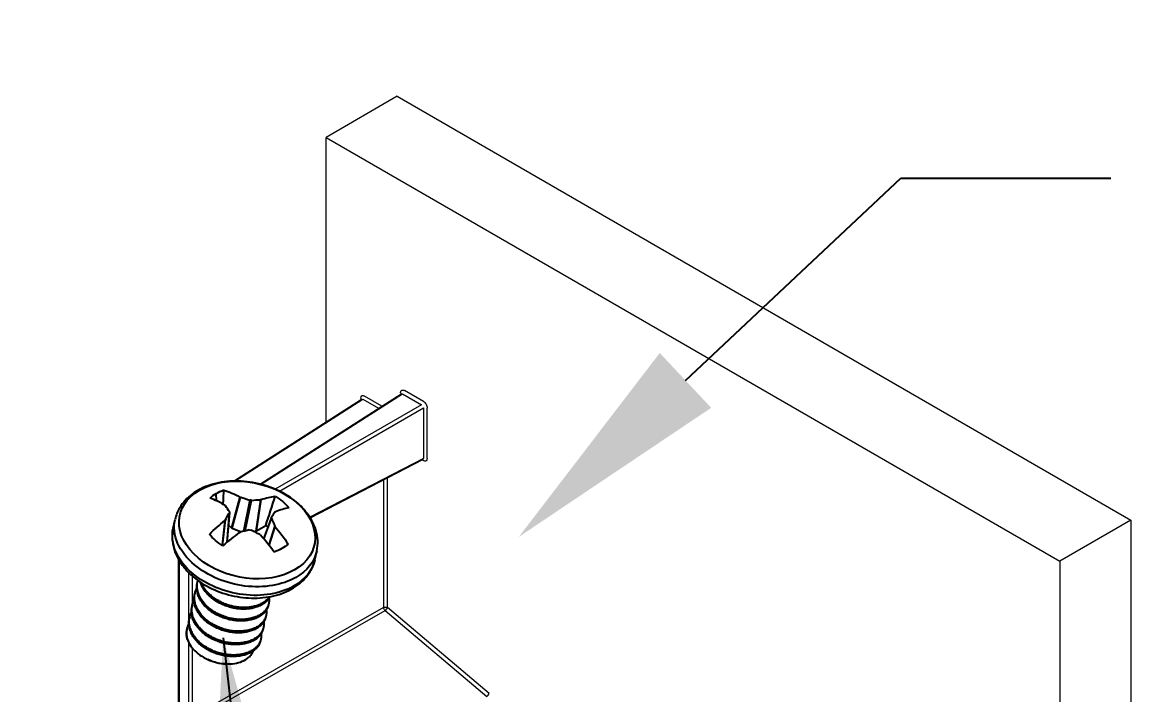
# Model space of a CAD drawing. Extents: x -0.5 to 12.5, y -8.2 to 0.
# Drawn here: x 5.267 to 7.356, y -2.609 to -1.368 of the extents above; entities that cross this region are included whole.
import ezdxf
from ezdxf import colors
from ezdxf.entities.mleader import LeaderData, LeaderLine
from ezdxf.math import Vec2, Vec3

# ---------------------------------------------------------------- set-up
doc = ezdxf.new("R2010")
doc.units = 0
doc.header["$LTSCALE"] = 0.5
doc.header["$MEASUREMENT"] = 0
doc.layers.get('0').update_dxf_attribs({"color": 255, "linetype": 'CONTINUOUS'})
for name, color, linetype in [('End Cap', 92, 'CONTINUOUS'), ('FAB DWG', 221, 'CONTINUOUS'), ('Hardware', 242, 'CONTINUOUS')]:
    doc.layers.add(name, color=color, linetype=linetype)
doc.styles.add('LSAD_Standard', font='arial.ttf')
doc.styles.add('ROM2', font='romans.shx', dxfattribs={"width": 0.85, "height": 1.5})
doc.dimstyles.new('LAYOUT_OVERALL-2020', dxfattribs={"dimtxt": 1.5, "dimasz": 1.5, "dimexe": 0.125, "dimexo": 0.125, "dimgap": 0.06, "dimtad": 0, "dimtih": 1, "dimtoh": 1, "dimdec": 4, "dimzin": 7, "dimdsep": 46, "dimlunit": 4, "dimtxsty": 'ROM2', "dimblk1": 'OPEN90', "dimcen": 0, "dimclrd": 256, "dimclre": 256, "dimclrt": 6, "dimadec": 0, "dimazin": 2, "dimtp": 0.1, "dimtm": 0.1, "dimtfac": 0.71, "dimtdec": 4, "dimtofl": 0, "dimtmove": 0, "dimatfit": 3, "dimfxl": 1, "dimfrac": 2, "dimtolj": 1, "dimtzin": 7, "dimlwd": -1, "dimlwe": -1, "dimarcsym": 1})

# ---------------------------------------------------------------- blocks, each defined once
blk = doc.blocks.new('_Open90')
at = {"color": 0, "linetype": 'ByBlock', "lineweight": -2}
for p, q in [((-0.5, 0.5), (0, 0)), ((0, 0), (-1, 0)), ((0, 0), (-0.5, -0.5))]:
    blk.add_line(p, q, dxfattribs=at)

msp = doc.modelspace()

# ---------------------------------------------------------------- linework, layer by layer
at = {"layer": 'End Cap', "lineweight": 13, "transparency": 16777216, "extrusion": (1.11022e-16, 0.816497, 0.57735)}
for p, q in [((5.9604, -1.5047), (5.8288, -1.5807)), ((5.9604, -1.5047), (7.3185, -2.2888)), ((5.8288, -1.5807), (7.1869, -2.3648)), ((5.8288, -2.107), (5.8288, -1.5807)), ((5.6573, -2.2166), (5.8944, -2.065)), ((5.6603, -2.2165), (5.8969, -2.0652)), ((5.7065, -2.222), (5.968, -2.0548)), ((5.7086, -2.2225), (5.9706, -2.055)), ((5.8933, -2.0633), (5.8933, -2.0657)), ((5.8969, -2.0652), (5.9257, -2.0819)), ((5.9323, -2.0777), (5.9003, -2.0592)), ((5.967, -2.053), (5.967, -2.0555)), ((5.9706, -2.055), (6.0056, -2.0752)), ((6.009, -2.0692), (5.974, -2.049)), ((6.0056, -2.0752), (5.7348, -2.2316)), ((5.7426, -2.2352), (6.0091, -2.0813)), ((6.0091, -2.0813), (6.0091, -2.1745)), ((6.016, -2.1746), (6.016, -2.0814)), ((6.0091, -2.1745), (5.799, -2.2834)), ((5.7999, -2.2847), (6.008, -2.1768)), ((6.0069, -2.1774), (6.009, -2.1786)), ((5.9354, -2.2145), (5.9354, -2.4506)), ((5.9423, -2.4506), (5.9423, -2.2109)), ((7.3185, -2.2888), (7.1869, -2.3648)), ((7.3185, -2.2888), (7.3185, -5.7302)), ((5.556, -2.6348), (5.556, -2.362)), ((5.5575, -2.6369), (5.5575, -2.3644)), ((7.1869, -2.3648), (7.1869, -5.7614)), ((5.5744, -2.3858), (5.5744, -2.4819)), ((5.5814, -2.4463), (5.5814, -2.3922)), ((5.9354, -2.4506), (5.5812, -2.653)), ((5.5841, -2.6584), (5.9381, -2.4561)), ((5.9381, -2.4561), (6.1262, -2.6148)), ((6.1305, -2.6093), (5.9423, -2.4506)), ((5.5744, -2.5146), (5.5744, -2.6512)), ((5.5814, -2.6529), (5.5814, -2.5253))]:
    msp.add_line(p, q, dxfattribs=at)
at = {"layer": 'End Cap', "lineweight": 13, "transparency": 16777216, "extrusion": (2.48922e-16, 3.09781e-16, -1)}
msp.add_ellipse((5.8993, -2.0663), major_axis=(0.00382, -0.00768), ratio=0.611894, start_param=-4.030089, end_param=-3.179469, dxfattribs=at)
at = {"layer": 'End Cap', "lineweight": 13, "transparency": 16777216, "extrusion": (8.54161e-17, 2.19479e-16, -1)}
msp.add_ellipse((5.8963, -2.0688), major_axis=(0.00173, -0.00394), ratio=0.607897, start_param=-3.236664, end_param=-3.208071, dxfattribs=at)
at = {"layer": 'End Cap', "lineweight": 13, "transparency": 16777216, "extrusion": (2.62439e-16, 3.07319e-16, -1)}
msp.add_ellipse((5.8999, -2.066), major_axis=(0.00474, -0.00714), ratio=0.611894, start_param=-3.103716, end_param=-2.253096, dxfattribs=at)
at = {"layer": 'End Cap', "lineweight": 13, "transparency": 16777216, "extrusion": (1.24796e-16, 3.10048e-16, -1)}
msp.add_ellipse((5.973, -2.0561), major_axis=(0.00382, -0.00768), ratio=0.611894, start_param=-4.030089, end_param=-3.179469, dxfattribs=at)
at = {"layer": 'End Cap', "lineweight": 13, "transparency": 16777216}
for centre, major_axis, ratio, start_param, end_param in [((5.97, -2.0586), (0.00173, -0.00394), 0.607897, -3.075114, -3.046521), ((6.0057, -2.1732), (-0.00255, 0.00347), 0.607897, -3.236664, -3.208071), ((6.006, -2.173), (0.00209, -0.00374), 0.612423, 0.008268, 0.85882), ((5.9388, -2.4527), (0.00321, 0.0038), 0.432923, -2.239742, -0.695126), ((6.1269, -2.6113), (0.00321, 0.0038), 0.432923, -2.239729, -0.695126)]:
    msp.add_ellipse(centre, major_axis=major_axis, ratio=ratio, start_param=start_param, end_param=end_param, dxfattribs=at)
at = {"layer": 'End Cap', "lineweight": 13, "transparency": 16777216, "extrusion": (4.59521e-19, 2.00148e-16, -1)}
msp.add_ellipse((5.9736, -2.0557), major_axis=(0.00474, -0.00714), ratio=0.611894, start_param=-3.103716, end_param=-2.253096, dxfattribs=at)
at = {"layer": 'End Cap', "lineweight": 13, "transparency": 16777216, "extrusion": (2.19947e-16, 2.73647e-16, -1)}
msp.add_ellipse((6.0094, -2.0764), major_axis=(0.00494, -0.00767), ratio=0.540375, start_param=-2.331832, end_param=-1.481211, dxfattribs=at)
at = {"layer": 'End Cap', "lineweight": 13, "transparency": 16777216, "extrusion": (-5.07929e-17, 9.8722e-17, -1)}
msp.add_ellipse((6.01, -2.0774), major_axis=(-0.00417, 0.00811), ratio=0.540375, start_param=1.481211, end_param=2.331832, dxfattribs=at)
at = {"layer": 'End Cap', "lineweight": 13, "transparency": 16777216, "extrusion": (3.08238e-16, 1.37857e-16, -1)}
msp.add_ellipse((6.0094, -2.1719), major_axis=(0.00474, -0.00714), ratio=0.611894, start_param=0.037876, end_param=0.888497, dxfattribs=at)
at = {"layer": 'End Cap', "lineweight": 13, "transparency": 16777216, "extrusion": (9.96759e-17, 1.73563e-16, -1)}
msp.add_ellipse((6.01, -2.1715), major_axis=(0.00382, -0.00768), ratio=0.611894, start_param=-0.888497, end_param=-0.037876, dxfattribs=at)
at = {"layer": 'End Cap', "lineweight": 13, "transparency": 16777216, "extrusion": (-4.64047e-18, -5.55112e-17, -1)}
msp.add_ellipse((5.9388, -2.4527), major_axis=(0.00498, 0), ratio=0.57735, start_param=-2.330015, end_param=-0.785398, dxfattribs=at)
at = {"layer": 'End Cap', "lineweight": 13, "transparency": 16777216, "extrusion": (1.03472e-17, 2.61641e-16, -1)}
msp.add_ellipse((5.9388, -2.4527), major_axis=(-0.00247, 0.00432), ratio=0.549894, start_param=-2.131936, end_param=-0.788222, dxfattribs=at)
at = {"layer": 'End Cap', "lineweight": 13, "transparency": 16777216}
for points, knots in [([(5.8944, -2.065), (5.8945, -2.0649), (5.8947, -2.0648), (5.8948, -2.0646), (5.8948, -2.0645), (5.8948, -2.0645)], [0, 0, 0, 0, 0.001797233, 0.001797233, 0.003048692, 0.003048692, 0.003048692, 0.003048692]), ([(5.968, -2.0548), (5.9682, -2.0547), (5.9684, -2.0545), (5.9685, -2.0544), (5.9685, -2.0543), (5.9685, -2.0543)], [0, 0, 0, 0, 0.001797233, 0.001797233, 0.003048692, 0.003048692, 0.003048692, 0.003048692]), ([(6.0087, -2.1766), (6.0087, -2.1766), (6.0087, -2.1766), (6.0086, -2.1766), (6.0085, -2.1766), (6.0083, -2.1767), (6.0082, -2.1767), (6.008, -2.1768)], [0.002731137, 0.002731137, 0.002731137, 0.002731137, 0.002948916, 0.002948916, 0.004477804, 0.004477804, 0.005780981, 0.005780981, 0.005780981, 0.005780981])]:
    msp.add_open_spline(points, degree=3, knots=knots, dxfattribs=at)
at = {"layer": 'Hardware', "linetype": 'Continuous', "lineweight": 25, "transparency": 16777216, "extrusion": (1.11022e-16, 0.816497, 0.57735)}
for p, q in [((5.6261, -2.2531), (5.6257, -2.2394)), ((5.6695, -2.2459), (5.6538, -2.3029)), ((5.6551, -2.3036), (5.6708, -2.2465)), ((5.6879, -2.2517), (5.676, -2.3095)), ((5.6792, -2.3087), (5.6909, -2.2521)), ((5.7073, -2.2509), (5.699, -2.309)), ((5.7003, -2.3086), (5.7086, -2.2507)), ((5.6498, -2.2758), (5.645, -2.3302)), ((5.6502, -2.2748), (5.6453, -2.33)), ((5.5459, -2.3035), (5.5494, -2.2876)), ((5.6417, -2.2894), (5.6365, -2.3353)), ((5.6372, -2.3357), (5.6425, -2.2884)), ((5.6481, -2.298), (5.6538, -2.3029)), ((5.7277, -2.2836), (5.7134, -2.3233)), ((5.7139, -2.3239), (5.7279, -2.2853)), ((5.6551, -2.3036), (5.6718, -2.3106)), ((5.6949, -2.3097), (5.699, -2.309)), ((5.7003, -2.3086), (5.7174, -2.2987)), ((5.734, -2.2996), (5.7229, -2.3347)), ((5.7237, -2.3358), (5.7348, -2.3008)), ((5.8082, -2.3619), (5.8117, -2.346)), ((5.5912, -2.4022), (5.5906, -2.4049)), ((5.5863, -2.4241), (5.5857, -2.4268)), ((5.6132, -2.4292), (5.6138, -2.4264)), ((5.7228, -2.443), (5.7222, -2.4457)), ((5.5814, -2.446), (5.5808, -2.4488)), ((5.6083, -2.4511), (5.6089, -2.4484)), ((5.7179, -2.4649), (5.7173, -2.4677)), ((5.5765, -2.468), (5.5759, -2.4707)), ((5.6034, -2.4731), (5.604, -2.4703)), ((5.5716, -2.4899), (5.5713, -2.4913)), ((5.5985, -2.495), (5.5992, -2.4923)), ((5.713, -2.4869), (5.7124, -2.4896)), ((5.5937, -2.5169), (5.5943, -2.5142)), ((5.7081, -2.5088), (5.7075, -2.5115)), ((5.6143, -2.5486), (5.6102, -2.5467))]:
    msp.add_line(p, q, dxfattribs=at)
at = {"layer": 'Hardware', "linetype": 'Continuous', "lineweight": 25, "transparency": 16777216, "extrusion": (-1.64983e-17, 1.17418e-16, -1)}
for centre, major_axis, start_param, end_param in [((5.6827, -2.307), (-0.1244, 0.0277), -0.92551, 2.216082), ((5.6864, -2.2904), (-0.086, 0.0192), -2.704508, -2.288105)]:
    msp.add_ellipse(centre, major_axis=major_axis, ratio=0.691207, start_param=start_param, end_param=end_param, dxfattribs=at)
at = {"layer": 'Hardware', "linetype": 'Continuous', "lineweight": 25, "transparency": 16777216, "extrusion": (-2.56153e-17, -5.11658e-17, -1)}
msp.add_ellipse((5.6864, -2.2904), major_axis=(0.086, -0.0192), ratio=0.691207, start_param=-2.496307, end_param=-2.288105, dxfattribs=at)
at = {"layer": 'Hardware', "linetype": 'Continuous', "lineweight": 25, "transparency": 16777216, "extrusion": (1.98629e-16, 1.61332e-16, -1)}
msp.add_ellipse((5.6573, -2.4253), major_axis=(0.0944, -0.1888), ratio=0.635396, start_param=-2.589393, end_param=-2.394737, dxfattribs=at)
at = {"layer": 'Hardware', "linetype": 'Continuous', "lineweight": 25, "transparency": 16777216, "extrusion": (9.1868e-17, 9.32794e-17, -1)}
msp.add_ellipse((5.6827, -2.307), major_axis=(0.1244, -0.0277), ratio=0.691207, start_param=-0.92551, end_param=2.216082, dxfattribs=at)
at = {"layer": 'Hardware', "linetype": 'Continuous', "lineweight": 25, "transparency": 16777216, "extrusion": (-1.5022e-17, 6.02179e-17, -1)}
msp.add_ellipse((5.6864, -2.2904), major_axis=(0.086, -0.0192), ratio=0.691207, start_param=-2.704508, end_param=-2.496307, dxfattribs=at)
at = {"layer": 'Hardware', "linetype": 'Continuous', "lineweight": 25, "transparency": 16777216}
for centre, major_axis, ratio, start_param, end_param in [((5.6553, -2.4264), (-0.1153, 0.1769), 0.514911, -0.812981, -0.618326), ((5.6399, -2.4296), (-0.0478, 0.2049), 0.305439, -0.779699, -0.692132), ((5.672, -2.4335), (-0.0931, -0.1887), 0.119669, -2.519094, -2.431526), ((5.6572, -2.4267), (-0.1453, -0.1531), 0.372729, -2.663093, -2.468438), ((5.6572, -2.4267), (-0.1453, -0.1531), 0.372729, -2.016215, -1.82156), ((5.6625, -2.439), (-0.1905, -0.0892), 0.559872, -1.95116, -1.863593), ((5.6492, -2.4374), (-0.1796, 0.1096), 0.636821, -1.500533, -1.412966), ((5.6553, -2.4264), (-0.1153, 0.1769), 0.514911, -1.459859, -1.265203), ((5.6384, -2.5062), (-0.067, 0.0149), 0.691207, 0, 0.379795)]:
    msp.add_ellipse(centre, major_axis=major_axis, ratio=ratio, start_param=start_param, end_param=end_param, dxfattribs=at)
at = {"layer": 'Hardware', "linetype": 'Continuous', "lineweight": 25, "transparency": 16777216, "extrusion": (6.80879e-17, 2.91079e-16, -1)}
msp.add_ellipse((5.6629, -2.4163), major_axis=(0.1724, -0.1206), ratio=0.757306, start_param=-2.01716, end_param=-1.929593, dxfattribs=at)
at = {"layer": 'Hardware', "linetype": 'Continuous', "lineweight": 25, "transparency": 16777216, "extrusion": (1.39311e-17, 1.38077e-16, -1)}
msp.add_ellipse((5.6496, -2.4147), major_axis=(0.1801, 0.1087), ratio=0.680358, start_param=-0.96759, end_param=-0.880023, dxfattribs=at)
at = {"layer": 'Hardware', "linetype": 'Continuous', "lineweight": 25, "transparency": 16777216, "extrusion": (-3.69393e-16, 3.40927e-16, -1)}
msp.add_ellipse((5.6553, -2.425), major_axis=(0.1252, 0.17), ratio=0.493214, start_param=-0.618942, end_param=-0.424287, dxfattribs=at)
at = {"layer": 'Hardware', "linetype": 'Continuous', "lineweight": 25, "transparency": 16777216, "extrusion": (-8.12747e-17, 1.81043e-17, -1)}
msp.add_ellipse((5.6864, -2.2904), major_axis=(0.086, -0.0192), ratio=0.691207, start_param=-1.133712, end_param=-0.92551, dxfattribs=at)
at = {"layer": 'Hardware', "linetype": 'Continuous', "lineweight": 25, "transparency": 16777216, "extrusion": (-2.85678e-17, 6.32353e-17, -1)}
msp.add_ellipse((5.6864, -2.2904), major_axis=(0.086, -0.0192), ratio=0.691207, start_param=-0.92551, end_param=-0.717309, dxfattribs=at)
at = {"layer": 'Hardware', "linetype": 'Continuous', "lineweight": 25, "transparency": 16777216, "extrusion": (-2.16328e-16, 3.09388e-16, -1)}
msp.add_ellipse((5.64, -2.4202), major_axis=(0.0685, 0.1989), ratio=0.240154, start_param=-0.93198, end_param=-0.844412, dxfattribs=at)
at = {"layer": 'Hardware', "linetype": 'Continuous', "lineweight": 25, "transparency": 16777216, "extrusion": (4.35899e-17, -1.23453e-16, -1)}
msp.add_ellipse((5.6805, -2.3168), major_axis=(-0.1311, 0.0292), ratio=0.691207, start_param=-0.92551, end_param=0, dxfattribs=at)
at = {"layer": 'Hardware', "linetype": 'Continuous', "lineweight": 25, "transparency": 16777216, "extrusion": (-1.57676e-16, 2.53971e-16, -1)}
msp.add_ellipse((5.6553, -2.425), major_axis=(0.1252, 0.17), ratio=0.493214, start_param=-1.26582, end_param=-1.071165, dxfattribs=at)
at = {"layer": 'Hardware', "linetype": 'Continuous', "lineweight": 25, "transparency": 16777216, "extrusion": (2.94576e-16, 2.53792e-16, -1)}
msp.add_ellipse((5.6722, -2.4241), major_axis=(0.0217, -0.2093), ratio=0.425924, start_param=-2.250938, end_param=-2.163371, dxfattribs=at)
at = {"layer": 'Hardware', "linetype": 'Continuous', "lineweight": 25, "transparency": 16777216, "extrusion": (-1.32505e-16, -8.42272e-17, -1)}
msp.add_ellipse((5.677, -2.3327), major_axis=(-0.1311, 0.0292), ratio=0.691207, start_param=-0.92551, end_param=0, dxfattribs=at)
at = {"layer": 'Hardware', "linetype": 'Continuous', "lineweight": 25, "transparency": 16777216, "extrusion": (1.05933e-17, 1.11384e-16, -1)}
msp.add_ellipse((5.6864, -2.2904), major_axis=(-0.086, 0.0192), ratio=0.691207, start_param=-0.92551, end_param=-0.717309, dxfattribs=at)
at = {"layer": 'Hardware', "linetype": 'Continuous', "lineweight": 25, "transparency": 16777216, "extrusion": (-4.06374e-17, 9.05215e-18, -1)}
msp.add_ellipse((5.6766, -2.3347), major_axis=(0.0696, -0.0155), ratio=0.691207, start_param=-1.104911, end_param=-1.035016, dxfattribs=at)
at = {"layer": 'Hardware', "linetype": 'Continuous', "lineweight": 25, "transparency": 16777216, "extrusion": (-2.47863e-17, 2.35845e-16, -1)}
msp.add_ellipse((5.6573, -2.4253), major_axis=(0.0944, -0.1888), ratio=0.635396, start_param=-1.942515, end_param=-1.74786, dxfattribs=at)
at = {"layer": 'Hardware', "linetype": 'Continuous', "lineweight": 25, "transparency": 16777216, "extrusion": (6.62527e-17, 4.21136e-17, -1)}
msp.add_ellipse((5.6864, -2.2904), major_axis=(-0.086, 0.0192), ratio=0.691207, start_param=-1.133712, end_param=-0.92551, dxfattribs=at)
at = {"layer": 'Hardware', "linetype": 'Continuous', "lineweight": 25, "transparency": 16777216, "extrusion": (-1.59597e-16, -7.81925e-17, -1)}
msp.add_ellipse((5.6805, -2.3168), major_axis=(0.1311, -0.0292), ratio=0.691207, start_param=0, end_param=0.645286, dxfattribs=at)
at = {"layer": 'Hardware', "linetype": 'Continuous', "lineweight": 25, "transparency": 16777216, "extrusion": (4.21136e-17, -6.62527e-17, -1)}
msp.add_ellipse((5.6805, -2.3168), major_axis=(-0.1311, 0.0292), ratio=0.691207, start_param=-2.496307, end_param=-0.92551, dxfattribs=at)
at = {"layer": 'Hardware', "linetype": 'Continuous', "lineweight": 25, "transparency": 16777216, "extrusion": (-9.48205e-17, 2.11217e-17, -1)}
msp.add_ellipse((5.677, -2.3327), major_axis=(0.1311, -0.0292), ratio=0.691207, start_param=0, end_param=0.645286, dxfattribs=at)
at = {"layer": 'Hardware', "linetype": 'Continuous', "lineweight": 25, "transparency": 16777216, "extrusion": (-6.28266e-17, 2.70352e-16, -1)}
msp.add_ellipse((5.5943, -2.3804), major_axis=(-0.0112, -0.0133), ratio=0.434625, start_param=0, end_param=0.695885, dxfattribs=at)
at = {"layer": 'Hardware', "linetype": 'Continuous', "lineweight": 25, "transparency": 16777216, "extrusion": (-5.27069e-17, -4.5131e-17, -1)}
msp.add_ellipse((5.677, -2.3327), major_axis=(-0.1311, 0.0292), ratio=0.691207, start_param=-2.496307, end_param=-0.92551, dxfattribs=at)
at = {"layer": 'Hardware', "linetype": 'Continuous', "lineweight": 25, "transparency": 16777216, "extrusion": (1.20695e-17, 5.41832e-17, -1)}
msp.add_ellipse((5.6352, -2.5204), major_axis=(-0.0473, 0.0105), ratio=0.691207, start_param=-1.323781, end_param=-1.270946, dxfattribs=at)
at = {"layer": 'Hardware', "linetype": 'Continuous', "lineweight": 25, "transparency": 16777216, "extrusion": (-1.92594e-16, 1.56644e-16, -1)}
msp.add_ellipse((5.6352, -2.5204), major_axis=(-0.0473, 0.0105), ratio=0.691207, start_param=-1.866898, end_param=-1.323781, dxfattribs=at)
at = {"layer": 'Hardware', "linetype": 'Continuous', "lineweight": 25, "transparency": 16777216}
for points, knots in [([(5.7744, -2.2558), (5.7642, -2.2471), (5.7524, -2.2397), (5.7267, -2.2277), (5.7129, -2.2231), (5.6845, -2.2174), (5.6701, -2.2161), (5.6419, -2.2172), (5.6281, -2.2194), (5.6028, -2.2274), (5.5912, -2.2331), (5.5718, -2.2475), (5.5638, -2.2561), (5.554, -2.2726), (5.5511, -2.28), (5.5494, -2.2876)], [3.141593, 3.141593, 3.141593, 3.141593, 3.476159, 3.476159, 3.812333, 3.812333, 4.14829, 4.14829, 4.484474, 4.484474, 4.81812, 4.81812, 5.136387, 5.136387, 5.357675, 5.357675, 5.357675, 5.357675]), ([(5.6909, -2.2521), (5.6905, -2.2521), (5.69, -2.2521), (5.6896, -2.2521), (5.6891, -2.252), (5.6887, -2.252), (5.6883, -2.2518), (5.6881, -2.2518), (5.688, -2.2518), (5.6879, -2.2517)], [0, 0, 0, 0, 0.00003392832, 0.00003392832, 0.00003392832, 0.00006785849, 0.00006785849, 0.00006785849, 0.00007902941, 0.00007902941, 0.00007902941, 0.00007902941]), ([(5.8117, -2.346), (5.8131, -2.3396), (5.8137, -2.3331), (5.8131, -2.3199), (5.8119, -2.3134), (5.8081, -2.3006), (5.8054, -2.2943), (5.7986, -2.2823), (5.7946, -2.2766), (5.7853, -2.2657), (5.7801, -2.2605), (5.7744, -2.2558)], [2.2160825, 2.2160825, 2.2160825, 2.2160825, 2.4011845, 2.4011845, 2.5862865, 2.5862865, 2.7713886, 2.7713886, 2.9564906, 2.9564906, 3.1415927, 3.1415927, 3.1415927, 3.1415927]), ([(5.6499, -2.2736), (5.65, -2.2739), (5.6501, -2.2742), (5.6502, -2.2745), (5.6502, -2.2748), (5.6501, -2.2752), (5.65, -2.2755), (5.6499, -2.2756), (5.6499, -2.2757), (5.6498, -2.2758)], [0, 0, 0, 0, 0.00003392832, 0.00003392832, 0.00003392832, 0.00006785849, 0.00006785849, 0.00006785849, 0.00007902941, 0.00007902941, 0.00007902941, 0.00007902941]), ([(5.7279, -2.2853), (5.7277, -2.285), (5.7276, -2.2847), (5.7276, -2.2843), (5.7276, -2.284), (5.7276, -2.2837), (5.7278, -2.2835), (5.7278, -2.2834), (5.7278, -2.2833), (5.7279, -2.2832)], [0, 0, 0, 0, 0.00003392832, 0.00003392832, 0.00003392832, 0.00006785849, 0.00006785849, 0.00006785849, 0.00007902941, 0.00007902941, 0.00007902941, 0.00007902941]), ([(5.5459, -2.3035), (5.5445, -2.3099), (5.5439, -2.3164), (5.5445, -2.3296), (5.5456, -2.3361), (5.5495, -2.3489), (5.5522, -2.3552), (5.559, -2.3672), (5.563, -2.3729), (5.5722, -2.3838), (5.5774, -2.389), (5.5831, -2.3937)], [5.3576751, 5.3576751, 5.3576751, 5.3576751, 5.5427771, 5.5427771, 5.7278792, 5.7278792, 5.9129812, 5.9129812, 6.0980833, 6.0980833, 6.2831853, 6.2831853, 6.2831853, 6.2831853]), ([(5.6869, -2.3069), (5.6873, -2.3068), (5.6877, -2.3068), (5.6882, -2.3068), (5.6886, -2.3068), (5.689, -2.3069), (5.6895, -2.3071), (5.6896, -2.3071), (5.6897, -2.3072), (5.6899, -2.3073)], [0, 0, 0, 0, 0.00003392832, 0.00003392832, 0.00003392832, 0.00006785849, 0.00006785849, 0.00006785849, 0.00007902941, 0.00007902941, 0.00007902941, 0.00007902941]), ([(5.5831, -2.3937), (5.5934, -2.4024), (5.6052, -2.4098), (5.6309, -2.4218), (5.6447, -2.4264), (5.673, -2.4321), (5.6875, -2.4334), (5.7157, -2.4323), (5.7294, -2.4301), (5.7547, -2.4221), (5.7663, -2.4164), (5.7858, -2.402), (5.7937, -2.3934), (5.8035, -2.3769), (5.8065, -2.3695), (5.8082, -2.3619)], [0, 0, 0, 0, 0.334566, 0.334566, 0.67074, 0.67074, 1.006698, 1.006698, 1.342881, 1.342881, 1.676527, 1.676527, 1.994794, 1.994794, 2.216082, 2.216082, 2.216082, 2.216082]), ([(5.5723, -2.5095), (5.5738, -2.5138), (5.576, -2.5179), (5.5816, -2.5259), (5.5851, -2.5298), (5.593, -2.5368), (5.5975, -2.54), (5.6073, -2.5455), (5.6125, -2.5479), (5.6235, -2.5517), (5.6291, -2.553), (5.6404, -2.5547), (5.6461, -2.555), (5.6569, -2.5545), (5.6622, -2.5537), (5.6718, -2.551), (5.6763, -2.5491), (5.6801, -2.5468)], [0, 0, 0, 0, 0.000439934, 0.000439934, 0.000879869, 0.000879869, 0.001319803, 0.001319803, 0.001759737, 0.001759737, 0.002199672, 0.002199672, 0.002639606, 0.002639606, 0.00307954, 0.00307954, 0.003519475, 0.003519475, 0.003519475, 0.003519475]), ([(5.6801, -2.5468), (5.6827, -2.5452), (5.685, -2.5435), (5.689, -2.5396), (5.6907, -2.5375), (5.6929, -2.5337), (5.6937, -2.5322), (5.6943, -2.5306)], [0.0035194749, 0.0035194749, 0.0035194749, 0.0035194749, 0.0038167128, 0.0038167128, 0.0041139508, 0.0041139508, 0.0043114608, 0.0043114608, 0.0043114608, 0.0043114608])]:
    msp.add_open_spline(points, degree=3, knots=knots, dxfattribs=at)
for points in [[(5.6386, -2.2597), (5.639, -2.2508), (5.6394, -2.2419), (5.6399, -2.233)], [(5.6708, -2.2465), (5.6704, -2.2463), (5.6699, -2.2462), (5.6695, -2.2459)], [(5.7086, -2.2507), (5.7082, -2.2509), (5.7078, -2.2509), (5.7073, -2.2509)], [(5.7174, -2.2987), (5.7232, -2.2807), (5.729, -2.2627), (5.7348, -2.2447)], [(5.6421, -2.2618), (5.6425, -2.262), (5.6428, -2.2622), (5.643, -2.2625)], [(5.7345, -2.2738), (5.7347, -2.2735), (5.7349, -2.2733), (5.7353, -2.2732)], [(5.6425, -2.2884), (5.6423, -2.2887), (5.642, -2.2891), (5.6417, -2.2894)], [(5.6683, -2.3118), (5.6687, -2.3115), (5.6692, -2.3113), (5.6697, -2.3112)], [(5.7062, -2.3156), (5.7066, -2.3159), (5.7071, -2.3162), (5.7074, -2.3166)], [(5.7348, -2.3008), (5.7345, -2.3004), (5.7342, -2.3), (5.734, -2.2996)], [(5.6166, -2.5496), (5.6158, -2.5492), (5.615, -2.5489), (5.6143, -2.5486)]]:
    msp.add_open_spline(points, degree=3, dxfattribs=at)
for points, weights, degree in [([(5.6538, -2.3029), (5.6542, -2.3032), (5.6546, -2.3034), (5.6551, -2.3036)], [1, 0.987288437634, 0.987288437634, 1], 3), ([(5.699, -2.309), (5.6995, -2.3089), (5.7, -2.3088), (5.7003, -2.3086)], [1, 0.987288437634, 0.987288437634, 1], 3), ([(5.6089, -2.4484), (5.5846, -2.426), (5.5916, -2.4004)], [1, 0.877345603586, 0.979272603715], 2), ([(5.6083, -2.4511), (5.5851, -2.4297), (5.5906, -2.4049)], [1, 0.882086398605, 0.971728823303], 2), ([(5.6132, -2.4292), (5.6007, -2.4177), (5.5964, -2.4037)], [1, 0.933003343188, 0.9330127032], 2), ([(5.6138, -2.4264), (5.6033, -2.4167), (5.5985, -2.4051)], [1, 0.94286809996, 0.934462661419], 2), ([(5.6034, -2.4731), (5.5802, -2.4516), (5.5857, -2.4268)], [1, 0.882086398605, 0.971728823303], 2), ([(5.5985, -2.495), (5.5753, -2.4736), (5.5808, -2.4488)], [1, 0.882086398605, 0.971728823303], 2), ([(5.5937, -2.5169), (5.5704, -2.4955), (5.5759, -2.4707)], [1, 0.882086398605, 0.971728823303], 2)]:
    msp.add_rational_spline(points, weights, degree=degree, dxfattribs=at)
for points, weights, knots in [([(5.604, -2.4703), (5.5771, -2.4455), (5.5881, -2.4182), (5.5888, -2.4165), (5.5897, -2.4148)], [1, 0.866025403784, 1, 0.990367332998, 0.982119828202], [0.35, 0.35, 0.35, 0.36666667, 0.36666667, 0.36786499, 0.36786499, 0.36786499]), ([(5.5992, -2.4923), (5.5722, -2.4675), (5.5832, -2.4401), (5.5839, -2.4384), (5.5848, -2.4367)], [1, 0.866025403784, 1, 0.990367332998, 0.982119828202], [0.25, 0.25, 0.25, 0.26666667, 0.26666667, 0.26786499, 0.26786499, 0.26786499]), ([(5.7232, -2.433), (5.7242, -2.4409), (5.7211, -2.4481), (5.7109, -2.4718), (5.6734, -2.4725), (5.6359, -2.4732), (5.6089, -2.4484)], [0.940308069492, 0.955119193342, 1, 0.866025403784, 1, 0.866025403784, 1], [0.41108342, 0.41108342, 0.41108342, 0.41666667, 0.41666667, 0.43333333, 0.43333333, 0.45, 0.45, 0.45]), ([(5.7247, -2.4304), (5.7137, -2.4526), (5.6777, -2.4533), (5.6401, -2.454), (5.6132, -2.4292)], [0.990753076374, 0.870820486316, 1, 0.866025403784, 1], [0.51726318, 0.51726318, 0.51726318, 0.53333333, 0.53333333, 0.55, 0.55, 0.55]), ([(5.7237, -2.4306), (5.7112, -2.4499), (5.6783, -2.4505), (5.6407, -2.4512), (5.6138, -2.4264)], [0.973946784819, 0.880647984612, 1, 0.866025403784, 1], [0.51848574, 0.51848574, 0.51848574, 0.53333333, 0.53333333, 0.55, 0.55, 0.55]), ([(5.5943, -2.5142), (5.5673, -2.4894), (5.5784, -2.4621), (5.5791, -2.4603), (5.5799, -2.4587)], [1, 0.866025403784, 1, 0.990367332998, 0.982119828202], [0.15, 0.15, 0.15, 0.16666667, 0.16666667, 0.16786499, 0.16786499, 0.16786499]), ([(5.7183, -2.455), (5.7193, -2.4628), (5.7162, -2.47), (5.706, -2.4937), (5.6685, -2.4944), (5.631, -2.4951), (5.604, -2.4703)], [0.940308069492, 0.955119193342, 1, 0.866025403784, 1, 0.866025403784, 1], [0.31108342, 0.31108342, 0.31108342, 0.31666667, 0.31666667, 0.33333333, 0.33333333, 0.35, 0.35, 0.35]), ([(5.7222, -2.4457), (5.7216, -2.4483), (5.7205, -2.4508), (5.7103, -2.4745), (5.6728, -2.4752), (5.6352, -2.4759), (5.6083, -2.4511)], [0.971728823303, 0.983939005179, 1, 0.866025403784, 1, 0.866025403784, 1], [0.41466865, 0.41466865, 0.41466865, 0.41666667, 0.41666667, 0.43333333, 0.43333333, 0.45, 0.45, 0.45]), ([(5.5723, -2.5095), (5.5686, -2.4961), (5.5735, -2.484), (5.5742, -2.4823), (5.575, -2.4806)], [0.93312680063, 0.935777329568, 1, 0.990367332999, 0.982119828203], [0.058677258, 0.058677258, 0.058677258, 0.066666667, 0.066666667, 0.067864987, 0.067864987, 0.067864987]), ([(5.7135, -2.4769), (5.7145, -2.4848), (5.7114, -2.492), (5.7012, -2.5157), (5.6636, -2.5164), (5.6261, -2.5171), (5.5992, -2.4923)], [0.940308069492, 0.955119193342, 1, 0.866025403784, 1, 0.866025403784, 1], [0.21108342, 0.21108342, 0.21108342, 0.21666667, 0.21666667, 0.23333333, 0.23333333, 0.25, 0.25, 0.25]), ([(5.7173, -2.4677), (5.7167, -2.4703), (5.7156, -2.4728), (5.7054, -2.4965), (5.6679, -2.4972), (5.6304, -2.4979), (5.6034, -2.4731)], [0.971728823303, 0.983939005179, 1, 0.866025403784, 1, 0.866025403784, 1], [0.31466865, 0.31466865, 0.31466865, 0.31666667, 0.31666667, 0.33333333, 0.33333333, 0.35, 0.35, 0.35]), ([(5.7086, -2.4989), (5.7096, -2.5067), (5.7065, -2.5139), (5.6963, -2.5376), (5.6587, -2.5383), (5.6212, -2.539), (5.5943, -2.5142)], [0.940308069492, 0.955119193342, 1, 0.866025403784, 1, 0.866025403784, 1], [0.11108342, 0.11108342, 0.11108342, 0.11666667, 0.11666667, 0.13333333, 0.13333333, 0.15, 0.15, 0.15]), ([(5.7124, -2.4896), (5.7118, -2.4922), (5.7108, -2.4947), (5.7005, -2.5184), (5.663, -2.5191), (5.6255, -2.5198), (5.5985, -2.495)], [0.971728823303, 0.983939005179, 1, 0.866025403784, 1, 0.866025403784, 1], [0.21466865, 0.21466865, 0.21466865, 0.21666667, 0.21666667, 0.23333333, 0.23333333, 0.25, 0.25, 0.25]), ([(5.7075, -2.5115), (5.7069, -2.5142), (5.7059, -2.5167), (5.6957, -2.5403), (5.6581, -2.541), (5.6206, -2.5417), (5.5937, -2.5169)], [0.971728823303, 0.983939005179, 1, 0.866025403784, 1, 0.866025403784, 1], [0.11466865, 0.11466865, 0.11466865, 0.11666667, 0.11666667, 0.13333333, 0.13333333, 0.15, 0.15, 0.15])]:
    msp.add_rational_spline(points, weights, degree=2, knots=knots, dxfattribs=at)

# ---------------------------------------------------------------- leaders
at = {"layer": 'FAB DWG', "ltscale": 0.5, "transparency": 16777216}
msp.add_leader([(5.6384, -2.5062), (6.1149, -6.7395)], dimstyle='LAYOUT_OVERALL-2020', override={"dimasz": 0.25, "dimgap": 0.06, "dimtad": 0}, dxfattribs=at)
ml = msp.add_multileader_mtext('Standard', dxfattribs=at)
ml.set_content("\\A1;HW02054-02\\P{\\H0.5264x;\\S1/2;}'' O.D. BUSHING {\\C6;(FEED SIDE ONLY)}", color=256, style='LSAD_Standard')
ml.set_leader_properties()
ml.build(insert=Vec2(0, 0))
ml.multileader.update_dxf_attribs({"text_left_attachment_type": 2, "dogleg_length": 0.2098, "arrow_head_size": 0.4231})
ctx = ml.context
ctx.base_point, ctx.char_height, ctx.arrow_head_size, ctx.landing_gap_size, ctx.plane_origin = Vec3(5.392, -0.6315), 0.188, 0.4231, 0.2031, Vec3(13.1535, -0.5487)
ctx.left_attachment = 2
notes = []
notes.append((ctx, [(1, (1, 1, 0), (5.0032, -0.6315), (1, 0), 0.3888, [(0, [(4.1647, -2.7045)], 0, [])])]))
ctx.mtext.insert, ctx.mtext.width, ctx.mtext.flow_direction = Vec3(5.5951, -0.1928), 2.47681, 5
ml = msp.add_multileader_mtext('Standard', dxfattribs=at)
ml.set_content('CS00008\\P{\\A1;END PLATE}', color=256, style='LSAD_Standard')
ml.set_leader_properties()
ml.build(insert=Vec2(0, 0))
ml.multileader.update_dxf_attribs({"text_left_attachment_type": 2, "dogleg_length": 0.2098, "arrow_head_size": 0.4231})
ctx = ml.context
ctx.base_point, ctx.char_height, ctx.arrow_head_size, ctx.landing_gap_size, ctx.plane_origin = Vec3(7.2816, -1.656), 0.188, 0.4231, 0.2031, Vec3(3.1647, -0.9802)
ctx.left_attachment = 2
notes.append((ctx, [(0, (1, 1, 0), (6.8928, -1.656), (1, 0), 0.3888, [(0, [(6.1856, -2.3198)], 0, [])])]))
ctx.mtext.insert, ctx.mtext.width, ctx.mtext.flow_direction = Vec3(7.4847, -1.4037), 4.985283, 5
for ctx, leaders in notes:
    for number, flags, end, landing, length, lines in leaders:
        leader = LeaderData()
        leader.index, (leader.has_last_leader_line, leader.has_dogleg_vector, leader.attachment_direction) = number, flags
        leader.last_leader_point, leader.dogleg_vector, leader.dogleg_length = Vec3(end), Vec3(landing), length
        for number, points, colour, breaks in lines:
            line = LeaderLine()
            line.index, line.vertices, line.color, line.breaks = number, Vec3.list(points), colors.encode_raw_color(colour), breaks
            leader.lines.append(line)
        ctx.leaders.append(leader)

doc.saveas('drawing.dxf')
